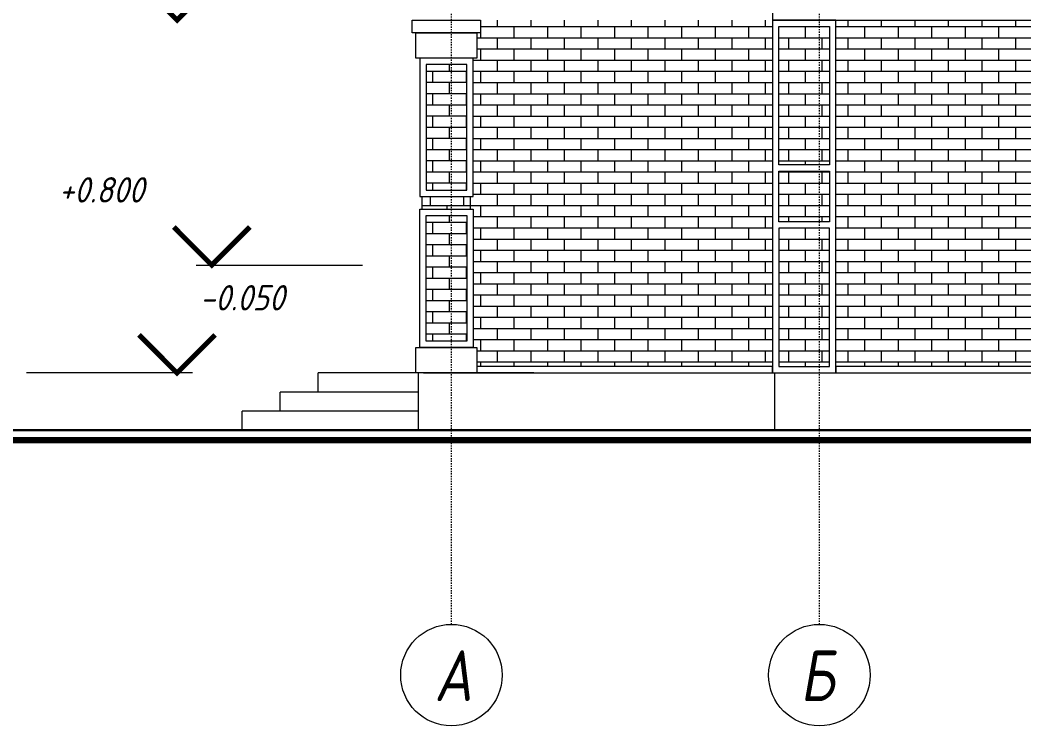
# Model space of a CAD drawing. Header units: millimetres. Extents: x 54 to 1314, y 20 to 614.
# Drawn here: x 248.7 to 327.8, y 126.5 to 182.1 of the extents above; entities that cross this region are included whole.
import ezdxf

# ---------------------------------------------------------------- set-up
doc = ezdxf.new("R2010")
doc.units = ezdxf.units.MM
doc.linetypes.add('CENTER2', pattern=[1.125, 0.75, -0.125, 0.125, -0.125])
for name, color, linetype, lineweight in [('A_ФАСАД', 30, 'Continuous', 15), ('А_ВЫСОТН.ОТМЕТКИ', 161, 'Continuous', 20), ('А_КИРПИЧ ОБЛИЦ.', 250, 'Continuous', 30), ('А_ОБЛИЦОВКА КАМЕНЬ', 211, 'Continuous', 20), ('А_ПЕРВЫЙ ПЛАН', 102, 'Continuous', 15), ('А_ПОЛЫ', 181, 'Continuous', 20), ('А_ШТУКАТУРКА ФАСАД', 7, 'Continuous', 15), ('ОСИ', 40, 'CENTER2', 18)]:
    doc.layers.add(name, color=color, linetype=linetype, lineweight=lineweight)
doc.styles.add('ROMANS', font='romans.shx', dxfattribs={"width": 0.8, "oblique": 15})
pattern_1 = [(0, (299135.0082, -46894.06874), (0, 0.8806434), []), (90, (299135.0082, -46894.0687), (-1.3208, 0.8806434), [0.8806434, -0.8806434])]

msp = doc.modelspace()

# ---------------------------------------------------------------- hatches: boundary and pattern name
at = {"layer": 'А_КИРПИЧ ОБЛИЦ.', "lineweight": 9}
h = msp.add_hatch(dxfattribs=at)
h.set_pattern_fill('AR-BRSTD', color=41, scale=0.013, style=0)
h.set_pattern_definition([(0, (299035.44815, -46894.06874), (0, 0.8806434), []), (90, (299035.4482, -46894.0687), (-1.3208, 0.8806434), [0.8806434, -0.8806434])])
h.paths.add_polyline_path([(308.009, 182.12), (285.009, 182.12), (285.009, 181.12), (284.709, 181.12), (284.709, 179.12), (284.409, 179.12), (284.409, 168.22), (280.409, 168.22), (280.409, 167.22), (284.409, 167.22), (284.409, 156.32), (284.709, 156.32), (284.709, 154.82), (308.009, 154.82)])
h = msp.add_hatch(dxfattribs=at)
h.set_pattern_fill('AR-BRSTD', color=41, scale=0.013, style=0)
h.set_pattern_definition([(0, (299134.4048, -46894.06874), (0, 0.8806434), []), (90, (299134.4048, -46894.0687), (-1.3208, 0.8806434), [0.8806434, -0.8806434])])
h.paths.add_polyline_path([(415.809, 182.12), (382.209, 182.12), (382.209, 160.62), (356.609, 160.62), (356.609, 182.12), (313.009, 182.12), (313.009, 154.82), (415.809, 154.82)])
h = msp.add_hatch(dxfattribs=at)
h.set_pattern_fill('AR-BRSTD', color=41, scale=0.013, style=0)
h.set_pattern_definition(pattern_1)
h.paths.add_polyline_path([(312.509, 170.72), (312.509, 181.62), (308.509, 181.62), (308.509, 170.72)])
h = msp.add_hatch(dxfattribs=at)
h.set_pattern_fill('AR-BRSTD', color=41, scale=0.013, style=0)
h.set_pattern_definition([(0, (701.258, 154.32), (0, 0.8806434), []), (90, (701.258, 154.32), (-1.3208, 0.8806434), [0.8806434, -0.8806434])])
h.paths.add_polyline_path([(283.909, 168.72), (283.909, 178.62), (280.709, 178.62), (280.709, 168.72)])
h = msp.add_hatch(dxfattribs=at)
h.set_pattern_fill('AR-BRSTD', color=41, scale=0.013, style=0)
h.set_pattern_definition(pattern_1)
h.paths.add_polyline_path([(312.509, 166.22), (312.509, 170.22), (308.509, 170.22), (308.509, 166.22)])
h = msp.add_hatch(dxfattribs=at)
h.set_pattern_fill('AR-BRSTD', color=41, scale=0.013, style=0)
h.set_pattern_definition([(0, (701.258, 142.42), (0, 0.8806434), []), (90, (701.258, 142.42), (-1.3208, 0.8806434), [0.8806434, -0.8806434])])
h.paths.add_polyline_path([(283.909, 156.82), (283.909, 166.72), (280.709, 166.72), (280.709, 156.82)])
h = msp.add_hatch(dxfattribs=at)
h.set_pattern_fill('AR-BRSTD', color=41, scale=0.013, style=0)
h.set_pattern_definition(pattern_1)
h.paths.add_polyline_path([(312.509, 154.82), (312.509, 165.72), (308.509, 165.72), (308.509, 154.82)])

# ---------------------------------------------------------------- linework, layer by layer
at = {"layer": 'A_ФАСАД'}
for p, q in [((280.409, 167.22), (280.409, 168.22)), ((284.209, 167.22), (284.209, 168.22))]:
    msp.add_line(p, q, dxfattribs=at)
at = {"layer": 'А_ВЫСОТН.ОТМЕТКИ'}
for p, q in [((262.594, 162.82), (275.691, 162.82)), ((262.306, 154.32), (249.209, 154.32))]:
    msp.add_line(p, q, dxfattribs=at)
for points in [[(273.942, 186.164, 0, 0, 0), (261.08, 186.164, 0, 0, 0), (261.08, 182.12, 0.4, 0.4, 0), (258.08, 185.12, 0.4, 0.4, 0), (261.08, 182.12, 0.4, 0.4, 0), (264.08, 185.12, 0.4, 0.4, 0)], [(250.959, 166.864, 0, 0, 0), (263.82, 166.864, 0, 0, 0), (263.82, 162.82, 0.4, 0.4, 0), (266.82, 165.82, 0.4, 0.4, 0), (263.82, 162.82, 0.4, 0.4, 0), (260.82, 165.82, 0.4, 0.4, 0)], [(273.942, 158.364, 0, 0, 0), (261.08, 158.364, 0, 0, 0), (261.08, 154.32, 0.4, 0.4, 0), (258.08, 157.32, 0.4, 0.4, 0), (261.08, 154.32, 0.4, 0.4, 0), (264.08, 157.32, 0.4, 0.4, 0)]]:
    msp.add_lwpolyline(points, format="xyseb", dxfattribs=at)
at = {"layer": 'А_ОБЛИЦОВКА КАМЕНЬ'}
for p, q in [((280.109, 149.82), (280.109, 154.32)), ((280.509, 154.32), (371.301, 154.32)), ((308.209, 149.82), (308.209, 154.32))]:
    msp.add_line(p, q, dxfattribs=at)
at = {"layer": 'А_ПЕРВЫЙ ПЛАН', "ltscale": 100}
for p, q in [((289.209, 154.32), (272.211, 154.32)), ((272.211, 152.82), (272.211, 154.32)), ((280.109, 152.82), (269.211, 152.82)), ((269.211, 151.32), (269.211, 152.82)), ((280.109, 151.32), (266.211, 151.32)), ((266.211, 149.82), (266.211, 151.32))]:
    msp.add_line(p, q, dxfattribs=at)
at = {"layer": 'А_ПОЛЫ', "color": 7, "lineweight": 30, "ltscale": 100}
msp.add_line((74.025, 149.82), (469.025, 149.82), dxfattribs=at)
at = {"layer": 'А_ПОЛЫ', "color": 7, "ltscale": 100, "const_width": 0.5}
msp.add_lwpolyline([(74.025, 149.02), (469.025, 149.02)], dxfattribs=at)
at = {"layer": 'А_ШТУКАТУРКА ФАСАД', "color": 7}
msp.add_lwpolyline([(308.009, 194.62), (308.009, 182.12), (356.609, 182.12), (356.609, 160.62), (382.209, 160.62), (382.209, 182.12), (420.809, 182.12), (420.809, 194.62)], dxfattribs=at)
for points in [[(285.009, 181.12), (279.609, 181.12), (279.609, 182.12), (285.009, 182.12)], [(308.009, 154.32), (313.009, 154.32), (313.009, 182.12), (308.009, 182.12)], [(312.509, 170.72), (308.509, 170.72), (308.509, 181.62), (312.509, 181.62)], [(284.709, 179.12), (279.909, 179.12), (279.909, 181.12), (284.709, 181.12)], [(284.409, 179.12), (280.209, 179.12), (280.209, 168.22), (284.409, 168.22)], [(283.909, 178.62), (280.709, 178.62), (280.709, 168.72), (283.909, 168.72)], [(312.509, 166.22), (308.509, 166.22), (308.509, 170.22), (312.509, 170.22)], [(284.409, 156.32), (280.209, 156.32), (280.209, 167.22), (284.409, 167.22)], [(283.909, 156.82), (280.709, 156.82), (280.709, 166.72), (283.909, 166.72)], [(308.509, 154.82), (312.509, 154.82), (312.509, 165.72), (308.509, 165.72)], [(284.709, 154.32), (279.909, 154.32), (279.909, 156.32), (284.709, 156.32)], [(284.709, 154.32), (308.009, 154.32), (308.009, 154.82), (284.709, 154.82)], [(313.009, 154.32), (415.809, 154.32), (415.809, 154.82), (313.009, 154.82)]]:
    msp.add_lwpolyline(points, close=True, dxfattribs=at)
at = {"layer": 'ОСИ', "ltscale": 0.01}
for p, q in [((311.709, 134.514), (311.709, 225.82)), ((282.709, 134.514), (282.709, 190.848))]:
    msp.add_line(p, q, dxfattribs=at)
at = {"layer": 'ОСИ', "linetype": 'Continuous'}
for centre in [(282.709, 130.514), (311.709, 130.514)]:
    msp.add_circle(centre, 4, dxfattribs=at)

# ---------------------------------------------------------------- texts
at = {"layer": 'А_ВЫСОТН.ОТМЕТКИ', "style": 'ROMANS', "oblique": 15, "width": 0.85}
for s, p in [('+0.800', (251.763, 167.744)), ('-0.050', (262.871, 159.244))]:
    msp.add_text(s, height=2, dxfattribs=at).set_placement(p)
at = {"layer": 'ОСИ', "linetype": 'Continuous', "style": 'ROMANS', "oblique": 10, "width": 0.8}
for s, p in [('А', (281.35, 128.471)), ('Б', (310.173, 128.471))]:
    msp.add_text(s, height=4, dxfattribs=at).set_placement(p)

doc.saveas('drawing.dxf')
